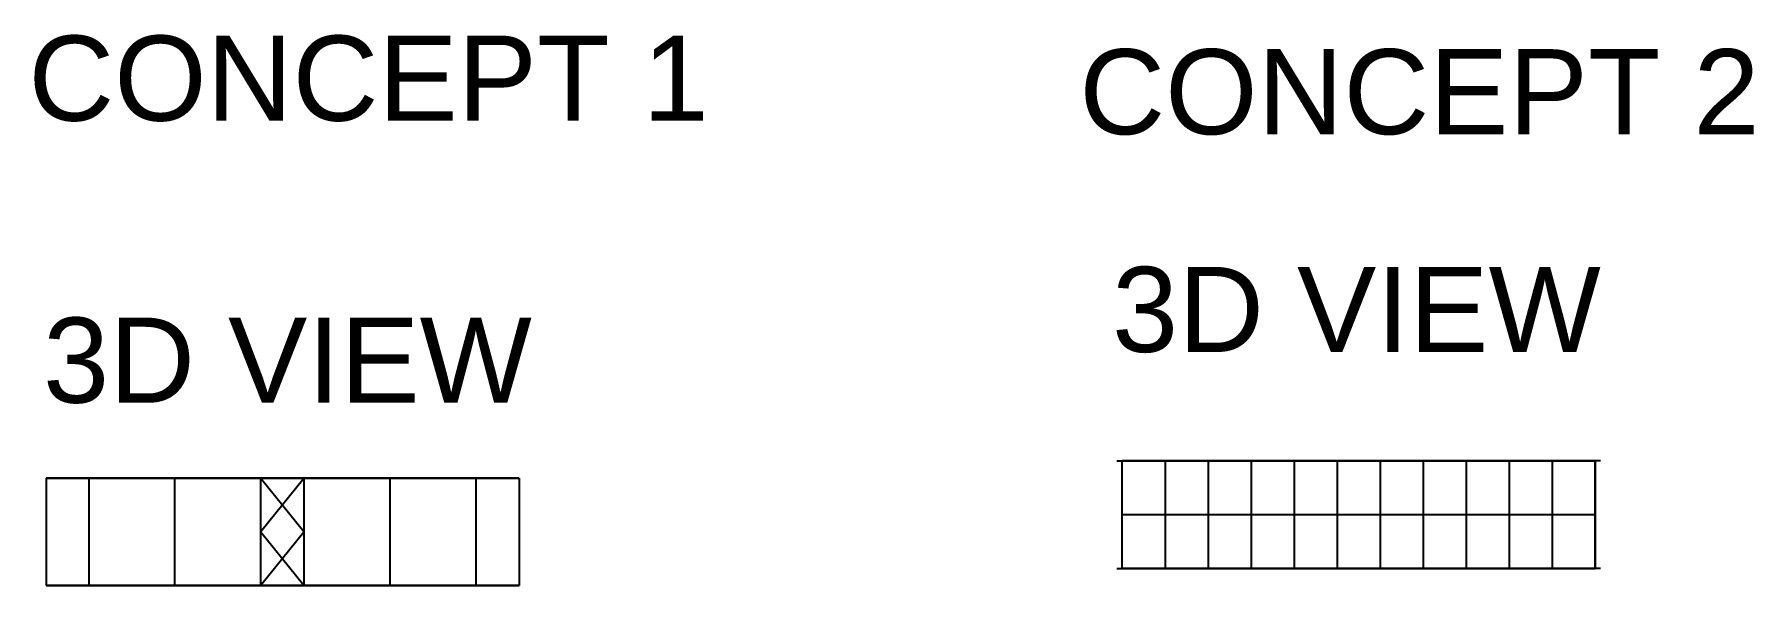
# Model space of a CAD drawing. Header units: millimetres. Extents: x 7837 to 23833, y 4258 to 9385.
import ezdxf

# ---------------------------------------------------------------- set-up
doc = ezdxf.new("R2010")
doc.units = ezdxf.units.MM
doc.layers.add('beam', color=5, linetype='Continuous')
doc.layers.add('deck', color=1, linetype='Continuous')
doc.styles.get("Standard").update_dxf_attribs({"font": 'arial.ttf'})

msp = doc.modelspace()

# ---------------------------------------------------------------- linework, layer by layer
at = {"extrusion": (0, -1, -2.22045e-16)}
for p, q in [((17909, 5417), (18009, 5417)), ((17909, 5417), (17959, 5417, 50)), ((17909, 5417, 48), (18009, 5417, 48)), ((17909, 5417, 48), (17959, 5417, 98)), ((17909, 5417, 96), (18009, 5417, 96)), ((17909, 5417, 96), (17959, 5417, 146)), ((17909, 5417, 144), (18009, 5417, 144)), ((17909, 5417, 144), (17959, 5417, 194)), ((17909, 5417, 192), (18009, 5417, 192)), ((17909, 5417, 192), (17959, 5417, 242)), ((17909, 5417, 240), (18009, 5417, 240)), ((17909, 5417, 240), (17959, 5417, 290)), ((17909, 5417, 240), (18009, 5417, 240)), ((17909, 5417, 240), (17959, 5417, 290)), ((17909, 5417, 288), (18009, 5417, 288)), ((17909, 5417, 288), (17959, 5417, 338)), ((17909, 5417, 336), (18009, 5417, 336)), ((17909, 5417, 336), (17959, 5417, 386)), ((17909, 5417, 384), (18009, 5417, 384)), ((17909, 5417, 384), (17959, 5417, 434)), ((17909, 5417, 432), (18009, 5417, 432)), ((17909, 5417, 432), (17959, 5417, 482)), ((17909, 5417, 480), (18009, 5417, 480)), ((17909, 5417, 480), (17959, 5417, 530)), ((17909, 5417, 480), (18009, 5417, 480)), ((17909, 5417, 480), (17959, 5417, 530)), ((17909, 5417, 528), (18009, 5417, 528)), ((17909, 5417, 528), (17959, 5417, 578)), ((17909, 5417, 576), (18009, 5417, 576)), ((17909, 5417, 576), (17959, 5417, 626)), ((17909, 5417, 624), (18009, 5417, 624)), ((17909, 5417, 624), (17959, 5417, 674)), ((17909, 5417, 672), (18009, 5417, 672)), ((17909, 5417, 672), (17959, 5417, 722)), ((17909, 5417, 720), (18009, 5417, 720)), ((17909, 5417, 720), (17959, 5417, 770)), ((17909, 5417, 720), (18009, 5417, 720)), ((17909, 5417, 720), (17959, 5417, 770)), ((17909, 5417, 768), (18009, 5417, 768)), ((17909, 5417, 768), (17959, 5417, 818)), ((17909, 5417, 816), (18009, 5417, 816)), ((17909, 5417, 816), (17959, 5417, 866)), ((17909, 5417, 864), (18009, 5417, 864)), ((17909, 5417, 864), (17959, 5417, 914)), ((17909, 5417, 912), (18009, 5417, 912)), ((17909, 5417, 912), (17959, 5417, 962)), ((17959, 5417, 1010), (17959, 5417, 50)), ((18009, 5417), (17959, 5417, 50)), ((18009, 5417, 48), (17959, 5417, 98)), ((18009, 5417, 96), (17959, 5417, 146)), ((18009, 5417, 144), (17959, 5417, 194)), ((18009, 5417, 192), (17959, 5417, 242)), ((18009, 5417, 240), (17959, 5417, 290)), ((18009, 5417, 240), (17959, 5417, 290)), ((18009, 5417, 288), (17959, 5417, 338)), ((18009, 5417, 336), (17959, 5417, 386)), ((18009, 5417, 384), (17959, 5417, 434)), ((18009, 5417, 432), (17959, 5417, 482)), ((18009, 5417, 480), (17959, 5417, 530)), ((18009, 5417, 480), (17959, 5417, 530)), ((18009, 5417, 528), (17959, 5417, 578)), ((18009, 5417, 576), (17959, 5417, 626)), ((18009, 5417, 624), (17959, 5417, 674)), ((18009, 5417, 672), (17959, 5417, 722)), ((18009, 5417, 720), (17959, 5417, 770)), ((18009, 5417, 720), (17959, 5417, 770)), ((18009, 5417, 768), (17959, 5417, 818)), ((18009, 5417, 816), (17959, 5417, 866)), ((18009, 5417, 864), (17959, 5417, 914)), ((18009, 5417, 912), (17959, 5417, 962)), ((22409, 5417), (22309, 5417)), ((22309, 5417), (22359, 5417, 50)), ((22409, 5417, 48), (22309, 5417, 48)), ((22309, 5417, 48), (22359, 5417, 98)), ((22409, 5417, 96), (22309, 5417, 96)), ((22309, 5417, 96), (22359, 5417, 146)), ((22409, 5417, 144), (22309, 5417, 144)), ((22309, 5417, 144), (22359, 5417, 194)), ((22409, 5417, 192), (22309, 5417, 192)), ((22309, 5417, 192), (22359, 5417, 242)), ((22409, 5417, 240), (22309, 5417, 240)), ((22309, 5417, 240), (22359, 5417, 290)), ((22409, 5417, 240), (22309, 5417, 240)), ((22309, 5417, 240), (22359, 5417, 290)), ((22409, 5417, 288), (22309, 5417, 288)), ((22309, 5417, 288), (22359, 5417, 338)), ((22409, 5417, 336), (22309, 5417, 336)), ((22309, 5417, 336), (22359, 5417, 386)), ((22409, 5417, 384), (22309, 5417, 384)), ((22309, 5417, 384), (22359, 5417, 434)), ((22409, 5417, 432), (22309, 5417, 432)), ((22309, 5417, 432), (22359, 5417, 482)), ((22409, 5417, 480), (22309, 5417, 480)), ((22309, 5417, 480), (22359, 5417, 530)), ((22409, 5417, 480), (22309, 5417, 480)), ((22309, 5417, 480), (22359, 5417, 530)), ((22409, 5417, 528), (22309, 5417, 528)), ((22309, 5417, 528), (22359, 5417, 578)), ((22409, 5417, 576), (22309, 5417, 576)), ((22309, 5417, 576), (22359, 5417, 626)), ((22409, 5417, 624), (22309, 5417, 624)), ((22309, 5417, 624), (22359, 5417, 674)), ((22409, 5417, 672), (22309, 5417, 672)), ((22309, 5417, 672), (22359, 5417, 722)), ((22409, 5417, 720), (22309, 5417, 720)), ((22309, 5417, 720), (22359, 5417, 770)), ((22409, 5417, 720), (22309, 5417, 720)), ((22309, 5417, 720), (22359, 5417, 770)), ((22409, 5417, 768), (22309, 5417, 768)), ((22309, 5417, 768), (22359, 5417, 818)), ((22409, 5417, 816), (22309, 5417, 816)), ((22309, 5417, 816), (22359, 5417, 866)), ((22409, 5417, 864), (22309, 5417, 864)), ((22309, 5417, 864), (22359, 5417, 914)), ((22409, 5417, 912), (22309, 5417, 912)), ((22309, 5417, 912), (22359, 5417, 962)), ((22359, 5417, 1010), (22359, 5417, 50)), ((22359, 5417, 1010), (22359, 5417, 50)), ((22409, 5417), (22359, 5417, 50)), ((22409, 5417, 48), (22359, 5417, 98)), ((22409, 5417, 96), (22359, 5417, 146)), ((22409, 5417, 144), (22359, 5417, 194)), ((22409, 5417, 192), (22359, 5417, 242)), ((22409, 5417, 240), (22359, 5417, 290)), ((22409, 5417, 240), (22359, 5417, 290)), ((22409, 5417, 288), (22359, 5417, 338)), ((22409, 5417, 336), (22359, 5417, 386)), ((22409, 5417, 384), (22359, 5417, 434)), ((22409, 5417, 432), (22359, 5417, 482)), ((22409, 5417, 480), (22359, 5417, 530)), ((22409, 5417, 480), (22359, 5417, 530)), ((22409, 5417, 528), (22359, 5417, 578)), ((22409, 5417, 576), (22359, 5417, 626)), ((22409, 5417, 624), (22359, 5417, 674)), ((22409, 5417, 672), (22359, 5417, 722)), ((22409, 5417, 720), (22359, 5417, 770)), ((22409, 5417, 720), (22359, 5417, 770)), ((22409, 5417, 768), (22359, 5417, 818)), ((22409, 5417, 816), (22359, 5417, 866)), ((22409, 5417, 864), (22359, 5417, 914)), ((22409, 5417, 912), (22359, 5417, 962)), ((17909, 4417), (18009, 4417)), ((17909, 4417), (17959, 4417, 50)), ((17909, 4417, 48), (18009, 4417, 48)), ((17909, 4417, 48), (17959, 4417, 98)), ((17909, 4417, 96), (18009, 4417, 96)), ((17909, 4417, 96), (17959, 4417, 146)), ((17909, 4417, 144), (18009, 4417, 144)), ((17909, 4417, 144), (17959, 4417, 194)), ((17909, 4417, 192), (18009, 4417, 192)), ((17909, 4417, 192), (17959, 4417, 242)), ((17909, 4417, 240), (18009, 4417, 240)), ((17909, 4417, 240), (17959, 4417, 290)), ((17909, 4417, 240), (18009, 4417, 240)), ((17909, 4417, 240), (17959, 4417, 290)), ((17909, 4417, 288), (18009, 4417, 288)), ((17909, 4417, 288), (17959, 4417, 338)), ((17909, 4417, 336), (18009, 4417, 336)), ((17909, 4417, 336), (17959, 4417, 386)), ((17909, 4417, 384), (18009, 4417, 384)), ((17909, 4417, 384), (17959, 4417, 434)), ((17909, 4417, 432), (18009, 4417, 432)), ((17909, 4417, 432), (17959, 4417, 482)), ((17909, 4417, 480), (18009, 4417, 480)), ((17909, 4417, 480), (17959, 4417, 530)), ((17909, 4417, 480), (18009, 4417, 480)), ((17909, 4417, 480), (17959, 4417, 530)), ((17909, 4417, 528), (18009, 4417, 528)), ((17909, 4417, 528), (17959, 4417, 578)), ((17909, 4417, 576), (18009, 4417, 576)), ((17909, 4417, 576), (17959, 4417, 626)), ((17909, 4417, 624), (18009, 4417, 624)), ((17909, 4417, 624), (17959, 4417, 674)), ((17909, 4417, 672), (18009, 4417, 672)), ((17909, 4417, 672), (17959, 4417, 722)), ((17909, 4417, 720), (18009, 4417, 720)), ((17909, 4417, 720), (17959, 4417, 770)), ((17909, 4417, 720), (18009, 4417, 720)), ((17909, 4417, 720), (17959, 4417, 770)), ((17909, 4417, 768), (18009, 4417, 768)), ((17909, 4417, 768), (17959, 4417, 818)), ((17909, 4417, 816), (18009, 4417, 816)), ((17909, 4417, 816), (17959, 4417, 866)), ((17909, 4417, 864), (18009, 4417, 864)), ((17909, 4417, 864), (17959, 4417, 914)), ((17909, 4417, 912), (18009, 4417, 912)), ((17909, 4417, 912), (17959, 4417, 962)), ((17959, 4417, 1010), (17959, 4417, 50)), ((18009, 4417), (17959, 4417, 50)), ((18009, 4417, 48), (17959, 4417, 98)), ((18009, 4417, 96), (17959, 4417, 146)), ((18009, 4417, 144), (17959, 4417, 194)), ((18009, 4417, 192), (17959, 4417, 242)), ((18009, 4417, 240), (17959, 4417, 290)), ((18009, 4417, 240), (17959, 4417, 290)), ((18009, 4417, 288), (17959, 4417, 338)), ((18009, 4417, 336), (17959, 4417, 386)), ((18009, 4417, 384), (17959, 4417, 434)), ((18009, 4417, 432), (17959, 4417, 482)), ((18009, 4417, 480), (17959, 4417, 530)), ((18009, 4417, 480), (17959, 4417, 530)), ((18009, 4417, 528), (17959, 4417, 578)), ((18009, 4417, 576), (17959, 4417, 626)), ((18009, 4417, 624), (17959, 4417, 674)), ((18009, 4417, 672), (17959, 4417, 722)), ((18009, 4417, 720), (17959, 4417, 770)), ((18009, 4417, 720), (17959, 4417, 770)), ((18009, 4417, 768), (17959, 4417, 818)), ((18009, 4417, 816), (17959, 4417, 866)), ((18009, 4417, 864), (17959, 4417, 914)), ((18009, 4417, 912), (17959, 4417, 962)), ((22409, 4417), (22309, 4417)), ((22309, 4417), (22359, 4417, 50)), ((22409, 4417, 48), (22309, 4417, 48)), ((22309, 4417, 48), (22359, 4417, 98)), ((22409, 4417, 96), (22309, 4417, 96)), ((22309, 4417, 96), (22359, 4417, 146)), ((22409, 4417, 144), (22309, 4417, 144)), ((22309, 4417, 144), (22359, 4417, 194)), ((22409, 4417, 192), (22309, 4417, 192)), ((22309, 4417, 192), (22359, 4417, 242)), ((22409, 4417, 240), (22309, 4417, 240)), ((22309, 4417, 240), (22359, 4417, 290)), ((22409, 4417, 240), (22309, 4417, 240)), ((22309, 4417, 240), (22359, 4417, 290)), ((22409, 4417, 288), (22309, 4417, 288)), ((22309, 4417, 288), (22359, 4417, 338)), ((22409, 4417, 336), (22309, 4417, 336)), ((22309, 4417, 336), (22359, 4417, 386)), ((22409, 4417, 384), (22309, 4417, 384)), ((22309, 4417, 384), (22359, 4417, 434)), ((22409, 4417, 432), (22309, 4417, 432)), ((22309, 4417, 432), (22359, 4417, 482)), ((22409, 4417, 480), (22309, 4417, 480)), ((22309, 4417, 480), (22359, 4417, 530)), ((22409, 4417, 480), (22309, 4417, 480)), ((22309, 4417, 480), (22359, 4417, 530)), ((22409, 4417, 528), (22309, 4417, 528)), ((22309, 4417, 528), (22359, 4417, 578)), ((22409, 4417, 576), (22309, 4417, 576)), ((22309, 4417, 576), (22359, 4417, 626)), ((22409, 4417, 624), (22309, 4417, 624)), ((22309, 4417, 624), (22359, 4417, 674)), ((22409, 4417, 672), (22309, 4417, 672)), ((22309, 4417, 672), (22359, 4417, 722)), ((22409, 4417, 720), (22309, 4417, 720)), ((22309, 4417, 720), (22359, 4417, 770)), ((22409, 4417, 720), (22309, 4417, 720)), ((22309, 4417, 720), (22359, 4417, 770)), ((22409, 4417, 768), (22309, 4417, 768)), ((22309, 4417, 768), (22359, 4417, 818)), ((22409, 4417, 816), (22309, 4417, 816)), ((22309, 4417, 816), (22359, 4417, 866)), ((22409, 4417, 864), (22309, 4417, 864)), ((22309, 4417, 864), (22359, 4417, 914)), ((22409, 4417, 912), (22309, 4417, 912)), ((22309, 4417, 912), (22359, 4417, 962)), ((22359, 4417, 1010), (22359, 4417, 50)), ((22359, 4417, 1010), (22359, 4417, 50)), ((22409, 4417), (22359, 4417, 50)), ((22409, 4417, 48), (22359, 4417, 98)), ((22409, 4417, 96), (22359, 4417, 146)), ((22409, 4417, 144), (22359, 4417, 194)), ((22409, 4417, 192), (22359, 4417, 242)), ((22409, 4417, 240), (22359, 4417, 290)), ((22409, 4417, 240), (22359, 4417, 290)), ((22409, 4417, 288), (22359, 4417, 338)), ((22409, 4417, 336), (22359, 4417, 386)), ((22409, 4417, 384), (22359, 4417, 434)), ((22409, 4417, 432), (22359, 4417, 482)), ((22409, 4417, 480), (22359, 4417, 530)), ((22409, 4417, 480), (22359, 4417, 530)), ((22409, 4417, 528), (22359, 4417, 578)), ((22409, 4417, 576), (22359, 4417, 626)), ((22409, 4417, 624), (22359, 4417, 674)), ((22409, 4417, 672), (22359, 4417, 722)), ((22409, 4417, 720), (22359, 4417, 770)), ((22409, 4417, 720), (22359, 4417, 770)), ((22409, 4417, 768), (22359, 4417, 818)), ((22409, 4417, 816), (22359, 4417, 866)), ((22409, 4417, 864), (22359, 4417, 914)), ((22409, 4417, 912), (22359, 4417, 962))]:
    msp.add_line(p, q, dxfattribs=at)
msp.add_line((22359, 4417, 1010), (22359, 5417, 1010))
at = {"color": 3, "extrusion": (0, -1, -2.22045e-16)}
for p, q in [((7947, 5258, 512), (8343, 5258, 1023)), ((8343, 5258, 1023), (8747, 5258, 512)), ((8747, 5258, 512), (9143, 5258, 1023)), ((9143, 5258, 1023), (9546, 5258, 512)), ((9546, 5258, 512), (9942, 5258, 1023)), ((10344, 5258, 1023), (10748, 5258, 512)), ((10748, 5258, 512), (11144, 5258, 1023)), ((11144, 5258, 1023), (11547, 5258, 512)), ((11547, 5258, 512), (11943, 5258, 1023)), ((11943, 5258, 1023), (12347, 5258, 512)), ((7947, 4258, 512), (8343, 4258, 1023)), ((8343, 4258, 1023), (8747, 4258, 512)), ((8747, 4258, 512), (9143, 4258, 1023)), ((9143, 4258, 1023), (9546, 4258, 512)), ((9546, 4258, 512), (9942, 4258, 1023)), ((10344, 4258, 1023), (10748, 4258, 512)), ((10748, 4258, 512), (11144, 4258, 1023)), ((11144, 4258, 1023), (11547, 4258, 512)), ((11547, 4258, 512), (11943, 4258, 1023)), ((11943, 4258, 1023), (12347, 4258, 512))]:
    msp.add_line(p, q, dxfattribs=at)
at = {"color": 4}
for p, q in [((8343, 5258, 1023), (8343, 4258, 1023)), ((9143, 4258, 1023), (9143, 5258, 1023)), ((9942, 5258, 1023), (9942, 4258, 1023)), ((10344, 4758, 1023), (9942, 5258, 1023)), ((9942, 4758, 1023), (10344, 5258, 1023)), ((10344, 5258, 1023), (10344, 4258, 1023)), ((11144, 5258, 1023), (11144, 4258, 1023)), ((11943, 5258, 1023), (11943, 4258, 1023)), ((9942, 4258, 1023), (10344, 4758, 1023)), ((10344, 4258, 1023), (9942, 4758, 1023))]:
    msp.add_line(p, q, dxfattribs=at)
at = {"color": 3}
msp.add_line((22359, 4917, 1010), (17959, 4917, 1010), dxfattribs=at)
at = {"color": 3, "elevation": 1010}
for points in [[(18359, 5417), (18359, 4417)], [(18759, 5417), (18759, 4417)], [(19159, 5417), (19159, 4417)], [(19559, 5417), (19559, 4417)], [(19959, 5417), (19959, 4417)], [(20359, 5417), (20359, 4417)], [(20759, 5417), (20759, 4417)], [(21159, 5417), (21159, 4417)], [(21559, 5417), (21559, 4417)], [(21959, 5417), (21959, 4417)]]:
    msp.add_lwpolyline(points, dxfattribs=at)
at = {"extrusion": (0, -1, -2.22045e-16)}
for centre, radius, start, end in [((19300, 55, -5417), 1341, 134.5608, 180.1995), ((19121, 55, -5417), 1163, 124.7439, 180.2321), ((19019, 55, -5417), 1060, 115.7338, 180.2555), ((22571, 55, -5417), 4612, 168.0469, 180.0593), ((20340, 55, -5417), 2382, 156.3516, 180.1118), ((19630, 55, -5417), 1671, 145.1351, 180.1568), ((20223, -2139, -5417), 3150, 91.1775, 135.9719), ((20153, -49179, -5417), 50189, 89.9937, 92.5061), ((20156, -24175, -5417), 25185, 89.9929, 95.0042), ((20145, -15659, -5417), 16669, 89.9531, 97.5367), ((20158, -11684, -5417), 12694, 89.9977, 99.9778), ((20113, -8778, -5417), 9788, 89.7349, 102.7167), ((20114, -7197, -5417), 8207, 89.6929, 105.2268), ((20143, -6260, -5417), 7270, 89.8792, 107.4878), ((20094, -5111, -5417), 6121, 89.3901, 110.4118), ((20123, -4625, -5417), 5635, 89.6343, 112.5847), ((20132, -4151, -5417), 5161, 89.7079, 114.9081), ((20154, -3816, -5417), 4826, 89.9387, 117.0528), ((20115, -3313, -5417), 4323, 89.4214, 119.9221), ((20133, -3091, -5417), 4101, 89.6454, 122.0252), ((20133, -2844, -5417), 3854, 89.6239, 124.3472), ((20133, -2634, -5417), 3644, 89.6009, 126.6428), ((20153, -2510, -5417), 3520, 89.912, 128.5753), ((20153, -2349, -5417), 3359, 89.9083, 130.7923), ((20158, -2222, -5417), 3232, 89.993, 132.8896), ((20153, -2087, -5417), 3097, 89.9003, 135.1322), ((18986, 36, -5417), 1027, 108.5721, 179.2313), ((18978, 14, -5417), 1020, 102.4019, 177.9869), ((20058, -1766, -5417), 2776, 89.9918, 139.1425), ((19958, -1551, -5417), 2561, 89.9777, 141.3043), ((19856, -1346, -5417), 2356, 89.9447, 143.6669), ((19757, -1155, -5417), 2165, 89.9675, 146.1775), ((19655, -969, -5417), 1979, 89.9055, 149.0019), ((19555, -797, -5417), 1807, 89.8722, 152.0553), ((19457, -639, -5417), 1649, 89.9357, 155.3028), ((19354, -484, -5417), 1494, 89.8321, 159.0459), ((19255, -346, -5417), 1356, 89.8545, 163.0343), ((19167, -230, -5417), 1240, 90.3679, 166.9518), ((19097, -144, -5417), 1154, 91.8856, 170.3386), ((19031, -66, -5417), 1078, 93.8186, 173.8431), ((18978, -4, -5417), 1021, 96.7109, 176.9843), ((20094, -2139, -5417), 3150, 44.0281, 88.8225), ((20164, -49179, -5417), 50189, 87.4939, 90.0063), ((20162, -24175, -5417), 25185, 84.9958, 90.0071), ((20172, -15659, -5417), 16669, 82.4633, 90.0469), ((20159, -11684, -5417), 12694, 80.0222, 90.0023), ((20204, -8778, -5417), 9788, 77.2833, 90.2651), ((20203, -7197, -5417), 8207, 74.7732, 90.3071), ((20174, -6260, -5417), 7270, 72.5122, 90.1208), ((20224, -5111, -5417), 6121, 69.5882, 90.6099), ((20195, -4625, -5417), 5635, 67.4153, 90.3657), ((20185, -4151, -5417), 5161, 65.0919, 90.2921), ((20164, -3816, -5417), 4826, 62.9472, 90.0613), ((20202, -3313, -5417), 4323, 60.0779, 90.5786), ((20184, -3091, -5417), 4101, 57.9748, 90.3546), ((20184, -2844, -5417), 3854, 55.6528, 90.3761), ((20184, -2634, -5417), 3644, 53.3572, 90.3991), ((20164, -2510, -5417), 3520, 51.4247, 90.088), ((20164, -2349, -5417), 3359, 49.2077, 90.0917), ((20159, -2222, -5417), 3232, 47.1104, 90.007), ((20164, -2087, -5417), 3097, 44.8678, 90.0997), ((20259, -1766, -5417), 2776, 40.8575, 90.0082), ((20360, -1551, -5417), 2561, 38.6957, 90.0223), ((20461, -1346, -5417), 2356, 36.3331, 90.0553), ((20560, -1155, -5417), 2165, 33.8225, 90.0325), ((20662, -969, -5417), 1979, 30.9981, 90.0945), ((20763, -797, -5417), 1807, 27.9447, 90.1278), ((20861, -639, -5417), 1649, 24.6972, 90.0643), ((20963, -484, -5417), 1494, 20.9541, 90.1679), ((21062, -346, -5417), 1356, 16.9657, 90.1455), ((21151, -230, -5417), 1240, 13.0482, 89.6321), ((21221, -144, -5417), 1154, 9.6614, 88.1144), ((21287, -66, -5417), 1078, 6.1569, 86.1814), ((21339, -4, -5417), 1021, 3.0157, 83.2891), ((21340, 14, -5417), 1020, 2.0131, 77.5981), ((21332, 36, -5417), 1027, 0.7687, 71.4279), ((21298, 55, -5417), 1060, 359.7445, 64.2662), ((21196, 55, -5417), 1163, 359.7679, 55.2561), ((21018, 55, -5417), 1341, 359.8005, 45.4392), ((20687, 55, -5417), 1671, 359.8432, 34.8649), ((19977, 55, -5417), 2382, 359.8882, 23.6484), ((17747, 55, -5417), 4612, 359.9407, 11.9531), ((19300, 55, -4417), 1341, 134.5608, 180.1995), ((19121, 55, -4417), 1163, 124.7439, 180.2321), ((19019, 55, -4417), 1060, 115.7338, 180.2555), ((22571, 55, -4417), 4612, 168.0469, 180.0593), ((20340, 55, -4417), 2382, 156.3516, 180.1118), ((19630, 55, -4417), 1671, 145.1351, 180.1568), ((20223, -2139, -4417), 3150, 91.1775, 135.9719), ((20153, -49179, -4417), 50189, 89.9937, 92.5061), ((20156, -24175, -4417), 25185, 89.9929, 95.0042), ((20145, -15659, -4417), 16669, 89.9531, 97.5367), ((20158, -11684, -4417), 12694, 89.9977, 99.9778), ((20113, -8778, -4417), 9788, 89.7349, 102.7167), ((20114, -7197, -4417), 8207, 89.6929, 105.2268), ((20143, -6260, -4417), 7270, 89.8792, 107.4878), ((20094, -5111, -4417), 6121, 89.3901, 110.4118), ((20123, -4625, -4417), 5635, 89.6343, 112.5847), ((20132, -4151, -4417), 5161, 89.7079, 114.9081), ((20154, -3816, -4417), 4826, 89.9387, 117.0528), ((20115, -3313, -4417), 4323, 89.4214, 119.9221), ((20133, -3091, -4417), 4101, 89.6454, 122.0252), ((20133, -2844, -4417), 3854, 89.6239, 124.3472), ((20133, -2634, -4417), 3644, 89.6009, 126.6428), ((20153, -2510, -4417), 3520, 89.912, 128.5753), ((20153, -2349, -4417), 3359, 89.9083, 130.7923), ((20158, -2222, -4417), 3232, 89.993, 132.8896), ((20153, -2087, -4417), 3097, 89.9003, 135.1322), ((18986, 36, -4417), 1027, 108.5721, 179.2313), ((18978, 14, -4417), 1020, 102.4019, 177.9869), ((20058, -1766, -4417), 2776, 89.9918, 139.1425), ((19958, -1551, -4417), 2561, 89.9777, 141.3043), ((19856, -1346, -4417), 2356, 89.9447, 143.6669), ((19757, -1155, -4417), 2165, 89.9675, 146.1775), ((19655, -969, -4417), 1979, 89.9055, 149.0019), ((19555, -797, -4417), 1807, 89.8722, 152.0553), ((19457, -639, -4417), 1649, 89.9357, 155.3028), ((19354, -484, -4417), 1494, 89.8321, 159.0459), ((19255, -346, -4417), 1356, 89.8545, 163.0343), ((19167, -230, -4417), 1240, 90.3679, 166.9518), ((19097, -144, -4417), 1154, 91.8856, 170.3386), ((19031, -66, -4417), 1078, 93.8186, 173.8431), ((18978, -4, -4417), 1021, 96.7109, 176.9843), ((20094, -2139, -4417), 3150, 44.0281, 88.8225), ((20164, -49179, -4417), 50189, 87.4939, 90.0063), ((20162, -24175, -4417), 25185, 84.9958, 90.0071), ((20172, -15659, -4417), 16669, 82.4633, 90.0469), ((20159, -11684, -4417), 12694, 80.0222, 90.0023), ((20204, -8778, -4417), 9788, 77.2833, 90.2651), ((20203, -7197, -4417), 8207, 74.7732, 90.3071), ((20174, -6260, -4417), 7270, 72.5122, 90.1208), ((20224, -5111, -4417), 6121, 69.5882, 90.6099), ((20195, -4625, -4417), 5635, 67.4153, 90.3657), ((20185, -4151, -4417), 5161, 65.0919, 90.2921), ((20164, -3816, -4417), 4826, 62.9472, 90.0613), ((20202, -3313, -4417), 4323, 60.0779, 90.5786), ((20184, -3091, -4417), 4101, 57.9748, 90.3546), ((20184, -2844, -4417), 3854, 55.6528, 90.3761), ((20184, -2634, -4417), 3644, 53.3572, 90.3991), ((20164, -2510, -4417), 3520, 51.4247, 90.088), ((20164, -2349, -4417), 3359, 49.2077, 90.0917), ((20159, -2222, -4417), 3232, 47.1104, 90.007), ((20164, -2087, -4417), 3097, 44.8678, 90.0997), ((20259, -1766, -4417), 2776, 40.8575, 90.0082), ((20360, -1551, -4417), 2561, 38.6957, 90.0223), ((20461, -1346, -4417), 2356, 36.3331, 90.0553), ((20560, -1155, -4417), 2165, 33.8225, 90.0325), ((20662, -969, -4417), 1979, 30.9981, 90.0945), ((20763, -797, -4417), 1807, 27.9447, 90.1278), ((20861, -639, -4417), 1649, 24.6972, 90.0643), ((20963, -484, -4417), 1494, 20.9541, 90.1679), ((21062, -346, -4417), 1356, 16.9657, 90.1455), ((21151, -230, -4417), 1240, 13.0482, 89.6321), ((21221, -144, -4417), 1154, 9.6614, 88.1144), ((21287, -66, -4417), 1078, 6.1569, 86.1814), ((21339, -4, -4417), 1021, 3.0157, 83.2891), ((21340, 14, -4417), 1020, 2.0131, 77.5981), ((21332, 36, -4417), 1027, 0.7687, 71.4279), ((21298, 55, -4417), 1060, 359.7445, 64.2662), ((21196, 55, -4417), 1163, 359.7679, 55.2561), ((21018, 55, -4417), 1341, 359.8005, 45.4392), ((20687, 55, -4417), 1671, 359.8432, 34.8649), ((19977, 55, -4417), 2382, 359.8882, 23.6484), ((17747, 55, -4417), 4612, 359.9407, 11.9531)]:
    msp.add_arc(centre, radius, start, end, dxfattribs=at)
at = {"layer": 'beam', "color": 5, "extrusion": (0, -1, -2.22045e-16)}
for p, q in [((8343, 5258, 1023), (11943, 5258, 1023)), ((8343, 4258, 1023), (11943, 4258, 1023))]:
    msp.add_line(p, q, dxfattribs=at)
at = {"layer": 'deck', "color": 1, "extrusion": (0, -1, -2.22045e-16)}
for p, q in [((17959, 5417, 1010), (22359, 5417, 1010)), ((12347, 5258, 512), (7947, 5258, 512)), ((17959, 4417, 1010), (22359, 4417, 1010)), ((12347, 4258, 512), (7947, 4258, 512))]:
    msp.add_line(p, q, dxfattribs=at)
at = {"layer": 'deck', "color": 1}
for p, q in [((17959, 4417, 1010), (17959, 5417, 1010)), ((7947, 5258, 512), (7947, 4258, 512)), ((12347, 5258, 512), (12347, 4258, 512))]:
    msp.add_line(p, q, dxfattribs=at)
at = {"layer": 'deck', "color": 1, "elevation": 1010}
msp.add_lwpolyline([(22359, 5417), (22359, 4417)], dxfattribs=at)

# ---------------------------------------------------------------- texts
for s, p in [('CONCEPT 1', (7781, 8582, 512)), ('CONCEPT 2', (17559, 8456)), (' 3D VIEW', (17556, 6431)), (' 3D VIEW', (7610, 5959, 512))]:
    msp.add_text(s, height=791.8).set_placement(p)

doc.saveas('drawing.dxf')
